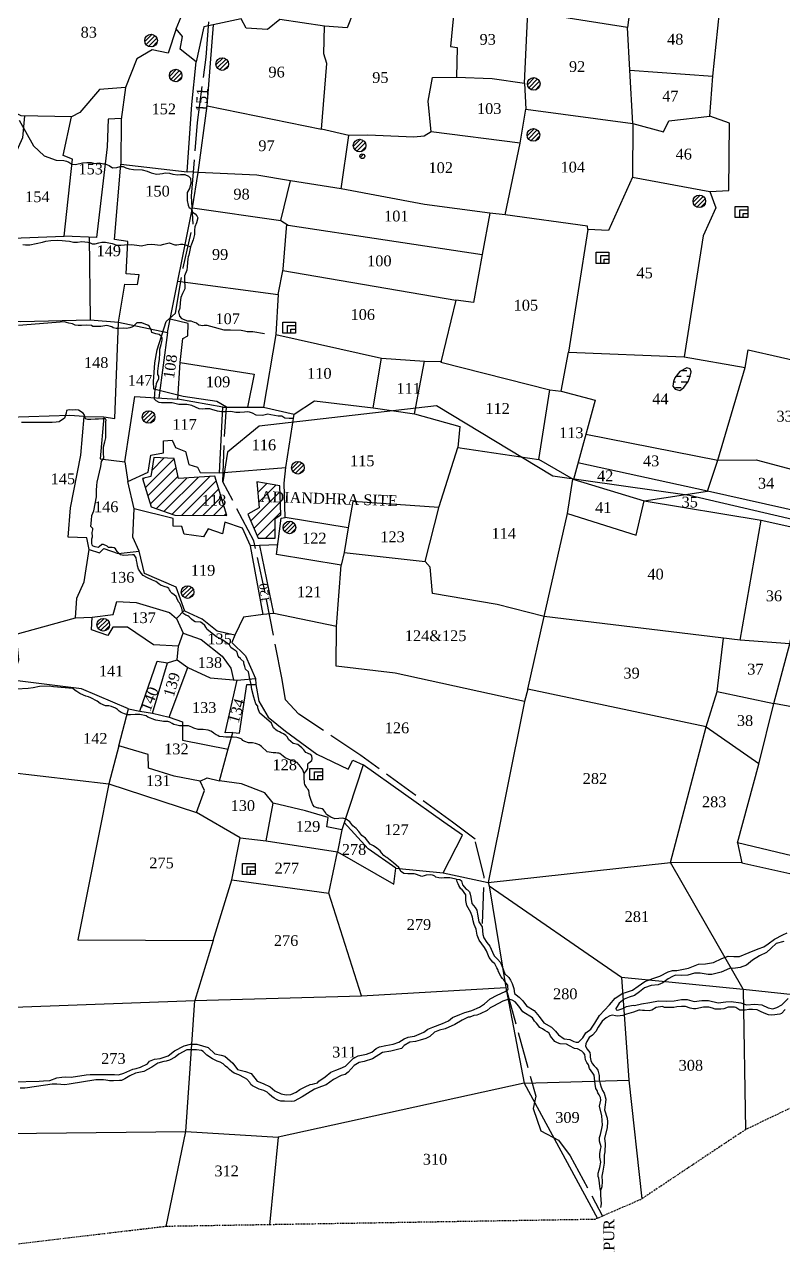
# Model space of a CAD drawing. Header units: millimetres. Extents: x 838 to 3141, y -219 to 909.
# Drawn here: x 2559.2 to 2810.8, y 184.4 to 589 of the extents above; entities that cross this region are included whole.
import ezdxf

# ---------------------------------------------------------------- set-up
doc = ezdxf.new("R2010")
doc.units = ezdxf.units.MM
doc.header["$MEASUREMENT"] = 0
for name, pattern in [('ACAD_ISO02W100', [15, 12, -3]), ('ACAD_ISO07W100', [3, 0, -3]), ('BORDER', [1.75, 0.5, -0.25, 0.5, -0.25, 0, -0.25])]:
    doc.linetypes.add(name, pattern=pattern)
for name, color, linetype in [('CARTTRACK', 30, 'ACAD_ISO02W100'), ('NALA', 4, 'Continuous'), ('ROUND WELL', 5, 'Continuous'), ('SQUAREWELL', 5, 'Continuous'), ('SURVEY_BND', 7, 'Continuous'), ('TEXT', 7, 'Continuous'), ('VILLAGE_AREA', 1, 'Continuous'), ('WATER_BODY', 4, 'Continuous')]:
    doc.layers.add(name, color=color, linetype=linetype)
doc.layers.add('FOOTPATH', color=150, linetype='ACAD_ISO07W100', lineweight=30)
doc.layers.add('VILL_BOUNDARY', color=6, linetype='BORDER', lineweight=30)
doc.styles.get("Standard").update_dxf_attribs({"font": 'TIMES.TTF', "height": 3.574})

msp = doc.modelspace()

# ---------------------------------------------------------------- hatches: boundary and pattern name
at = {"layer": 'ROUND WELL'}
h = msp.add_hatch(dxfattribs=at)
h.set_pattern_fill('ANSI31', color=256, scale=8, style=0)
h.set_pattern_definition([(45, (15.8581, 193.5207), (-0.7071068, 0.7071068), [])])
edge = h.paths.add_edge_path()
edge.add_arc((2601.18, 583.63), 2.09, 0, 360)
h = msp.add_hatch(dxfattribs=at)
h.set_pattern_fill('ANSI31', color=256, scale=8, style=0)
h.set_pattern_definition([(45, (39.4287, 185.7588), (-0.7071068, 0.7071068), [])])
edge = h.paths.add_edge_path()
edge.add_arc((2624.75, 575.87), 2.09, 0, 360)
h = msp.add_hatch(dxfattribs=at)
h.set_pattern_fill('ANSI31', color=256, scale=8, style=0)
h.set_pattern_definition([(45, (24.0038, 181.9735), (-0.7071068, 0.7071068), [])])
edge = h.paths.add_edge_path()
edge.add_arc((2609.33, 572.08), 2.09, 0, 360)
h = msp.add_hatch(dxfattribs=at)
h.set_pattern_fill('ANSI31', color=256, scale=8, style=0)
h.set_pattern_definition([(45, (142.6631, 179.2014), (-0.7071068, 0.7071068), [])])
edge = h.paths.add_edge_path()
edge.add_arc((2727.99, 569.31), 2.09, 0, 360)
h = msp.add_hatch(dxfattribs=at)
h.set_pattern_fill('ANSI31', color=256, scale=8, style=0)
h.set_pattern_definition([(45, (142.5429, 162.2716), (-0.7071068, 0.7071068), [])])
edge = h.paths.add_edge_path()
edge.add_arc((2727.87, 552.38), 2.09, 0, 360)
h = msp.add_hatch(dxfattribs=at)
h.set_pattern_fill('ANSI31', color=256, scale=8, style=0)
h.set_pattern_definition([(45, (84.9341, 158.774), (-0.7071068, 0.7071068), [])])
edge = h.paths.add_edge_path()
edge.add_arc((2670.26, 548.88), 2.09, 0, 360)
at = {"layer": 'ROUND WELL', "linetype": 'ByBlock'}
h = msp.add_hatch(dxfattribs=at)
h.set_pattern_fill('ANSI31', color=256, scale=8, style=0)
h.paths.add_polyline_path([(2671.98, 545.32, 1), (2670.39, 545.32, 1)])
at = {"layer": 'ROUND WELL'}
h = msp.add_hatch(dxfattribs=at)
h.set_pattern_fill('ANSI31', color=256, scale=8, style=0)
h.set_pattern_definition([(45, (197.5394, 140.2807), (-0.7071068, 0.7071068), [])])
edge = h.paths.add_edge_path()
edge.add_arc((2782.86, 530.39), 2.09, 0, 360)
h = msp.add_hatch(dxfattribs=at)
h.set_pattern_fill('ANSI31', color=256, scale=8, style=0)
h.set_pattern_definition([(45, (15.0404, 68.824), (-0.7071068, 0.7071068), [])])
edge = h.paths.add_edge_path()
edge.add_arc((2600.37, 458.93), 2.09, 0, 360)
h = msp.add_hatch(dxfattribs=at)
h.set_pattern_fill('ANSI31', color=256, scale=8, style=0)
h.set_pattern_definition([(45, (64.4965, 52.0054), (-0.7071068, 0.7071068), [])])
edge = h.paths.add_edge_path()
edge.add_arc((2649.82, 442.11), 2.09, 0, 360)
h = msp.add_hatch(dxfattribs=at)
h.set_pattern_fill('ANSI31', color=256, scale=8, style=0)
h.set_pattern_definition([(45, (61.7106, 32.2199), (-0.7071068, 0.7071068), [])])
edge = h.paths.add_edge_path()
edge.add_arc((2647.04, 422.33), 2.09, 0, 360)
h = msp.add_hatch(dxfattribs=at)
h.set_pattern_fill('ANSI31', color=256, scale=8, style=0)
h.set_pattern_definition([(45, (27.9308, 10.8199), (-0.7071068, 0.7071068), [])])
edge = h.paths.add_edge_path()
edge.add_arc((2613.26, 400.93), 2.09, 0, 360)
h = msp.add_hatch(dxfattribs=at)
h.set_pattern_fill('ANSI31', color=256, scale=8, style=0)
edge = h.paths.add_edge_path()
edge.add_arc((2585.33, 390.11), 2.09, 0, 360)
at = {"layer": 'VILLAGE_AREA', "linetype": 'ByBlock'}
h = msp.add_hatch(dxfattribs=at)
h.set_pattern_fill('ANSI31', color=256, scale=20, angle=180, style=0)
h.paths.add_polyline_path([(2649.04, 649.77), (2634.65, 650.72), (2629.44, 646.86), (2625.97, 647.1), (2621.75, 640.56), (2625.79, 635.49), (2632.41, 635.67), (2632.94, 641.29), (2641.3, 641.29), (2641.4, 635.92), (2650.32, 636.16)])
h.paths.add_polyline_path([(2661.17, 639.86), (2655.78, 641.05), (2657.99, 649.74), (2651.28, 649.95), (2652.05, 635.88), (2660.51, 635.2)])
h.paths.add_polyline_path([(2675.66, 642.52), (2668.32, 644.19), (2666.94, 635.43), (2667.28, 634.22), (2677.61, 632.85)])
h.paths.add_polyline_path([(2636.13, 627.58), (2639.72, 626.95), (2641.21, 632.02), (2625.39, 632.19), (2620.09, 620.96), (2612.56, 619.61), (2614.04, 606.2), (2620.15, 599.17), (2623.88, 602.5), (2631.8, 602.58), (2632.72, 608.01), (2629.9, 608.66)])
h.paths.add_polyline_path([(2611.62, 603.75), (2607.92, 617.31), (2596.99, 617.81), (2597.37, 610.2), (2602.8, 606.5), (2604.96, 594.53), (2611.75, 593.36), (2618.23, 590.96), (2615.39, 599.77)])
h.paths.add_polyline_path([(2622.26, 439.28), (2610.3, 438.58), (2608.8, 445.23), (2602.09, 445.48), (2601.09, 439.18), (2598.29, 438.58), (2601.24, 429.2), (2609.1, 426.45), (2626.26, 426.25)])
h.paths.add_polyline_path([(2643.89, 436.16), (2636.27, 437.43), (2637.03, 428.87), (2633.24, 426.79), (2636.66, 418.81), (2642.31, 418.74), (2642.29, 425.25), (2644.23, 426.52)])
h.paths.add_polyline_path([(2617.08, 428.6), (2626.81, 428.6), (2626.81, 434.04), (2617.08, 434.04)], flags=9)
at = {"layer": 'WATER_BODY', "linetype": 'ByBlock'}
h = msp.add_hatch(dxfattribs=at)
h.set_pattern_fill('DASH', color=256, scale=15, style=0)
h.paths.add_polyline_path([(2779.86, 472.44), (2780.17, 473.86), (2779.8, 474.9), (2778.69, 475.21), (2776.34, 474.04), (2774.74, 471.95), (2774.25, 470.65), (2774.06, 469.18), (2774.86, 468.19), (2776.34, 467.76), (2777.76, 468.75), (2779.12, 470.65)])

# ---------------------------------------------------------------- linework, layer by layer
at = {"layer": 'CARTTRACK'}
for points in [[(2710.95, 291.1), (2711.52, 306.54), (2708.52, 319.11), (2701.08, 324.69), (2670.74, 346.74), (2650.11, 360.51), (2645.68, 365.22), (2644.67, 371.94), (2638.96, 400.69), (2635.2, 417.94), (2624.92, 437.49), (2625.61, 454.13), (2626.2, 462.24), (2622.96, 464.03), (2611.81, 465.74), (2602.14, 468.17), (2602.02, 470.57), (2602.41, 476.92), (2603.21, 481.15), (2606.2, 490.54), (2609.27, 493.33), (2611.82, 508.33), (2615.1, 522.86), (2614.63, 532.14), (2616.51, 556.55), (2619.48, 578.18), (2620.35, 589.88)], [(2718.8, 269.46), (2728.68, 233.9), (2727.82, 229.82), (2730.33, 222.37), (2736.14, 219.34), (2740.06, 214.1), (2750.81, 194.18)]]:
    msp.add_lwpolyline(points, dxfattribs=at)
at = {"layer": 'FOOTPATH', "linetype": 'ByBlock'}
msp.add_lwpolyline([(2890.99, 410.73), (2868.29, 412), (2856.57, 412), (2842.44, 417.89), (2818.97, 423.73), (2779.6, 432.87), (2734.3, 439.29), (2695.79, 462.68), (2637.01, 455.89), (2626.55, 447.24), (2624.92, 437.49)], dxfattribs=at)
at = {"layer": 'NALA', "linetype": 'ByBlock'}
for points in [[(2557.52, 557.25), (2562.17, 548.8), (2565.73, 545.44), (2569.72, 544.05), (2572.27, 543.87), (2573.11, 543.71), (2573.91, 543.39), (2574.96, 542.65), (2576.16, 542.62), (2578.51, 543.14), (2579.89, 543.22), (2581.34, 543.21), (2582.44, 542.95), (2584.03, 543.09), (2585.36, 542.83), (2585.65, 542.76), (2585.91, 542.73), (2586.18, 542.71), (2587.26, 542.25), (2588.36, 541.54), (2589.87, 541.57), (2590.96, 541.9), (2591.97, 541.91), (2592.82, 541.45), (2593.89, 541.11), (2595.4, 540.96), (2598.21, 540.78), (2599.88, 540.42), (2601.22, 539.81), (2602.98, 539.43), (2604.03, 539.53), (2604.95, 539.63), (2605.87, 539.86), (2607.29, 539.77), (2608.44, 539.37), (2610.08, 539.19), (2610.98, 539.26), (2612.42, 539.23), (2613.6, 538.75), (2614.28, 538.11), (2614.33, 536.49), (2613.91, 534.67), (2613.18, 533.28), (2613.18, 530.69), (2613.49, 529.07), (2613.75, 528.28), (2614.37, 528.09), (2614.8, 527.02), (2615.25, 526.62), (2615.81, 526.25), (2616.34, 525.59), (2616.62, 524.88), (2616.24, 523.31), (2615.65, 521.91), (2615.62, 520.83), (2615.61, 519.41), (2615.12, 517.62), (2614.59, 516.21), (2614.23, 515.34), (2613.72, 512.57), (2613.46, 512), (2613.34, 511.35), (2613.2, 510.17), (2613.1, 508.64), (2613.02, 507.58), (2612.28, 505.67), (2612.21, 503.85), (2612.33, 502.36), (2612.38, 501.37), (2611.54, 499.84), (2610.99, 498.56), (2610.78, 496.86), (2610.74, 494.95), (2610.28, 493.75), (2610.55, 492.34), (2611.29, 491.53), (2613.24, 490.82), (2614.38, 490.79), (2615.49, 490.39), (2616.24, 490.1), (2617.06, 489.45), (2618.29, 489.23), (2618.78, 489.38), (2619.61, 489.38), (2620.89, 488.98), (2625.33, 487.83), (2627.53, 487.8), (2631.07, 487.68), (2632.1, 487.5), (2633.02, 487.27), (2634.04, 487.29), (2634.88, 487.23), (2638.73, 486.6)], [(2558.66, 516.04), (2559.59, 516.01), (2561, 515.98), (2565.23, 516.89), (2566.36, 517.22), (2567.93, 517.36), (2570.3, 517.55), (2571.67, 517.39), (2572.86, 517.3), (2574.18, 517.22), (2575.42, 516.81), (2576.83, 516.84), (2578.23, 517.11), (2580.24, 516.81), (2580.82, 516.73), (2581.61, 516.31), (2582.63, 516.31), (2583.9, 516.67), (2584.84, 516.81), (2586.05, 516.83), (2588.34, 516.37), (2589.88, 515.87), (2591.12, 515.82), (2592.41, 515.98), (2594.7, 516.04), (2596.49, 515.84), (2598, 515.6), (2599.93, 516.06), (2601.39, 516.15), (2602.47, 516.06), (2604.15, 515.84), (2605.44, 516.17), (2607.12, 516.59), (2609.02, 516.01), (2609.7, 515.96), (2610.43, 516.07), (2610.94, 516.19), (2611.67, 516.16), (2612.11, 516.1), (2613.29, 515.77), (2614.23, 515.34)], [(2648.38, 458.43), (2646.91, 458.43), (2645.55, 458.56), (2644.55, 459.21), (2643.29, 459.21), (2640.9, 459.6), (2639.89, 459.86), (2638.07, 459.46), (2635.95, 459.57), (2634.82, 460.15), (2633.76, 460.55), (2633.18, 460.67), (2632.1, 460.56), (2630.57, 460.46), (2629.31, 460.42), (2627.56, 460.76), (2626.19, 460.69), (2624.53, 460.64), (2623.16, 460.89), (2621.3, 461.43), (2620.67, 461.68), (2619.9, 461.68), (2619.1, 461.61), (2618.26, 461.56), (2617.09, 461.65), (2614.69, 462.73), (2612.99, 463.11), (2612, 463.07), (2610.41, 463.11), (2609.06, 463.4), (2608.2, 463.65), (2605.14, 463.6), (2604.58, 463.63), (2603.9, 463.78), (2602.84, 464.33), (2602.33, 464.86), (2602.41, 466.75), (2602.54, 468.07), (2602.87, 469.15), (2603, 470.06), (2603.7, 471.74), (2603.72, 472.48), (2603.38, 473.06), (2603.38, 474.07), (2603.56, 474.95), (2603.74, 476.78), (2603.95, 477.98), (2604.04, 480.16), (2604.12, 481.36), (2604.57, 483), (2604.8, 483.81), (2604.82, 484.53), (2604.82, 485.1), (2604.64, 485.64), (2603.88, 486.25), (2602.77, 486.45), (2601.38, 486.94), (2601.27, 487.49), (2600.64, 488.96), (2600.1, 489.32), (2599.41, 489.54), (2598.1, 490.1), (2596.48, 490.15), (2595.25, 488.96), (2594.82, 488.68), (2594.17, 488.53), (2593.09, 488.3), (2592.14, 488.32), (2590.54, 488.26), (2589.66, 488.26), (2588.65, 488.5), (2588.2, 488.8), (2586.47, 489.29), (2584.51, 488.96), (2582.68, 488.87), (2581.91, 488.96), (2581.42, 489.2), (2579.83, 489.32), (2578.15, 489.24), (2577.51, 489.24), (2576.99, 489.23), (2576.03, 489.36), (2575.19, 489.79), (2573.88, 490.07), (2573.12, 490.25), (2572.49, 490.44), (2557.27, 489.21)], [(2641.06, 357.54), (2637.93, 360.22), (2637.26, 360.84), (2636.82, 361.86), (2636.56, 362.57), (2636.51, 363.1), (2635.93, 363.85), (2635.22, 366.11), (2634.56, 368.68), (2634.37, 370.25), (2633.86, 372.15), (2633.45, 374.45), (2632.5, 375.37), (2632.4, 375.82), (2632.28, 376.32), (2632.05, 376.95), (2631.91, 377.45), (2631.87, 377.84), (2630.97, 378.68), (2630.77, 378.92), (2630.37, 379.3), (2630.09, 379.67), (2629.88, 380.06), (2629.66, 381.07), (2629.37, 381.36), (2628.35, 382.02), (2627.62, 382.61), (2627.18, 383.41), (2624.66, 385.2), (2622.82, 386.08), (2621.86, 386.86), (2619.76, 388.48), (2619.32, 389.3), (2618.97, 389.86), (2618.11, 390.64), (2617.59, 390.94), (2615.83, 391.07), (2615.29, 391.41), (2614.61, 391.97), (2613.82, 392.75), (2613.41, 393.04), (2612.75, 393.31), (2612.38, 393.48), (2612.05, 393.75), (2611.67, 394.02), (2611.52, 395.03), (2611.33, 395.63), (2611.18, 396.09), (2610.95, 396.66), (2610.8, 396.94), (2610.57, 397.32), (2610.31, 397.66), (2609.7, 398.86), (2609.47, 399.46), (2608.81, 399.99), (2608.05, 400.56), (2607.75, 400.93), (2607.55, 401.29), (2607.31, 401.69), (2607.1, 402.08), (2606.6, 402.45), (2605.51, 402.76), (2604.95, 402.95), (2604.33, 403.2), (2603.73, 403.61), (2602.74, 404.48), (2601.66, 404.92), (2600, 405.65), (2598.61, 406.38), (2597.87, 407.24), (2596.97, 408.55), (2596.66, 409.65), (2596.61, 410.48), (2596.37, 411.43), (2596.2, 412.27), (2595.55, 413.3), (2595, 413.32), (2592.12, 413.09), (2591.06, 413.24), (2589.98, 414.39), (2589.41, 415.23), (2589, 415.59), (2588.34, 415.69), (2587.12, 415.73), (2586.59, 416.19), (2585.4, 416.7), (2584.83, 416.66), (2584.02, 415.95), (2583.66, 415.68), (2582.6, 415.88), (2581.99, 416.15), (2581.64, 416.46), (2581.5, 417.1), (2581.58, 418.55), (2581.75, 419.26), (2581.66, 420.69), (2581.89, 421.54), (2581.85, 422.02), (2581.59, 422.28), (2581.19, 422.68), (2581.4, 424.8), (2581.6, 426.32), (2582.18, 427.87), (2583.05, 432.53), (2583.15, 434.54), (2583.25, 436.25), (2583.36, 437.31), (2584.48, 442.54), (2584.72, 444.24), (2585.53, 445.32), (2585.39, 447.11), (2585.39, 449), (2585.85, 450.69), (2586.18, 452.02), (2586.2, 453.58), (2586.18, 456.2), (2586.24, 457.31), (2586.29, 457.92), (2586.09, 458.29), (2585.15, 458.29), (2583.78, 458.2), (2582.67, 458.16), (2581.19, 458.07), (2580.23, 458.07), (2579.43, 458.29), (2579.06, 459.75), (2578.65, 460.25), (2577.1, 461.21), (2576.07, 461.26), (2575.2, 461.17), (2574.01, 461.28), (2573.19, 461.08), (2573.02, 460.23), (2572.5, 458.56), (2570.7, 457.36), (2569.74, 457.23), (2568.43, 457.1), (2567.01, 457.08), (2565.08, 457.08), (2558.28, 457.13)], [(2651.91, 340.86), (2651.32, 342.21), (2650.86, 342.86), (2650.64, 343.19), (2649.58, 344.45), (2648.04, 345), (2647.36, 345.22), (2645.58, 346.05), (2645, 346.54), (2643.86, 347.42), (2643.51, 347.55), (2643.07, 347.55), (2642.54, 347.66), (2641.64, 347.71), (2639.68, 348.04), (2639.17, 348.41), (2638.2, 349.27), (2637.74, 349.78), (2637.36, 350.11), (2637.01, 350.26), (2636.48, 350.51), (2635.76, 350.79), (2634.79, 351.01), (2634.18, 351.01), (2633.47, 351.01), (2632.26, 351.42), (2631.64, 351.76), (2631.26, 352.16), (2630.66, 352.37), (2630.38, 352.52), (2630.05, 352.61), (2629.65, 352.75), (2628.34, 352.82), (2627.81, 352.87), (2627.06, 352.87), (2626.59, 352.89), (2625.97, 352.89), (2625.11, 352.92), (2623.75, 353.11), (2623.32, 353.37), (2622.8, 353.67), (2622.06, 354.1), (2621.89, 354.29), (2620.97, 354.87), (2620.08, 355.13), (2618.49, 355.39), (2616.76, 355.39), (2615.37, 355.79), (2614.7, 356.15), (2614.18, 356.41), (2613.54, 356.65), (2612.84, 356.65), (2612.13, 356.64), (2611.57, 356.64), (2610.59, 356.64), (2609.76, 356.78), (2608.75, 357.02), (2608.22, 357.37), (2607.39, 357.8), (2606.7, 358.06), (2605.99, 358.06), (2605.25, 358.06), (2604.8, 358.13), (2602.81, 358.47), (2602.38, 358.59), (2600.16, 359.47), (2599.5, 359.89), (2597.5, 360.39), (2595.96, 360.39), (2594.31, 360.23), (2593.37, 360.23), (2592.42, 360.54), (2591.25, 361.01), (2590.63, 361.49), (2590.09, 362.01), (2589.44, 362.41), (2588.08, 363.06), (2587.15, 363.29), (2586.03, 363.29), (2584.32, 363.99), (2583.28, 364.75), (2581.2, 365.86), (2580.48, 366.17), (2579.58, 366.49), (2578.79, 366.74), (2577.53, 367.31), (2576.59, 367.93), (2576.08, 368.31), (2575.28, 369.02), (2568.84, 369.51), (2567.38, 369.8), (2564.21, 369.66), (2562.11, 369.22), (2560.46, 368.93), (2556.61, 368.73)], [(2555.36, 238.71), (2564.07, 238.84), (2565.54, 238.94), (2567.65, 239.14), (2569.98, 240.03), (2571.56, 240.21), (2572.77, 240.26), (2574.65, 240.16), (2579.63, 240.99), (2581, 241.09), (2582.42, 241.07), (2583.51, 241.04), (2584.55, 241.04), (2585.87, 241.04), (2587.14, 241.04), (2589.1, 241.04), (2590.44, 240.99), (2592.12, 241.58), (2595.17, 242.85), (2596.23, 243.03), (2597.66, 243.53), (2599.94, 244.61), (2600.71, 245.51), (2602.3, 246.15), (2604.15, 246.37), (2606.81, 247.23), (2608.91, 248.9), (2612.17, 250.61), (2614.28, 251.13), (2616.34, 251.13), (2620.11, 250.06), (2622.29, 247.95), (2624.43, 247.44), (2625.64, 247.18), (2628.25, 244.87), (2629.84, 242.77), (2632.46, 242.04), (2634.39, 241.39), (2636.32, 238.86), (2638.34, 238.09), (2640.66, 236.98), (2642.18, 235.71), (2644.32, 234.64), (2646, 234.34), (2647.5, 234.42), (2649.22, 235.2), (2650.5, 236.14), (2652.26, 237.04), (2653.88, 237.8), (2654.66, 237.91), (2655.39, 238.08), (2656.29, 238.35), (2656.82, 238.87), (2658.89, 240.3), (2660.79, 241.81), (2661.29, 242.12), (2662.44, 242.5), (2663.82, 243.02), (2665.62, 243.8), (2668.17, 246.44), (2669.83, 247.31), (2672.51, 247.87), (2674.36, 248.52), (2675.8, 249.65), (2676.85, 250.25), (2678.97, 250.7), (2681.44, 251.11), (2683.26, 251.79), (2685.01, 252.85), (2686.34, 253.51), (2687.71, 253.63), (2688.51, 253.77), (2690.02, 254.45), (2691.53, 255.13), (2692.87, 256.1), (2694.54, 256.76), (2697.77, 257.98), (2699.76, 258.92), (2701.04, 260), (2703.46, 260.98), (2705.19, 261.58), (2706.32, 262), (2707.44, 262.24), (2709.99, 263.41), (2711.68, 264.48), (2713.57, 266.15), (2715.91, 267.41), (2718.52, 268.6), (2718.96, 268.88), (2719.43, 269.16), (2719.46, 269.44), (2719.43, 269.87), (2719.4, 270.67), (2718.78, 271.44), (2718.48, 271.83), (2718.02, 272.41), (2717.67, 272.93), (2717.14, 273.43), (2716.31, 275.08), (2716.08, 275.87), (2715.77, 276.44), (2715.06, 277.72), (2714.42, 278.35), (2713.26, 279.87), (2712.32, 282.11), (2711.64, 283.19), (2709.91, 285.57), (2709.22, 287.25), (2708.87, 289.27), (2708.27, 290.78), (2707.96, 292.03), (2707.66, 293.2), (2707.19, 294.77), (2705.84, 297.13), (2705.52, 298.69), (2705.5, 300.6), (2704.13, 302.47), (2703.85, 302.65), (2703.17, 303.7), (2702.89, 304.28), (2702.66, 304.87), (2702.54, 305.53), (2702.32, 305.77), (2701.7, 305.93), (2700.15, 306.21), (2698.34, 306.29), (2697.47, 306.13), (2696.51, 306.23), (2695.58, 306.45), (2695.16, 306.77), (2694.8, 306.97), (2694.48, 307.09), (2693.89, 307.19), (2692.39, 307.09), (2691.64, 306.89), (2690.92, 306.67), (2689.09, 307.31), (2688.83, 307.47), (2688.39, 307.53), (2686.83, 307.57), (2686.27, 307.55), (2684.9, 307.63), (2684.44, 308.05), (2683.96, 308.36), (2683.8, 308.62), (2683.56, 309.1), (2683.25, 309.68), (2681.55, 311.23), (2679.3, 312.97), (2678.86, 313.25), (2678.28, 313.69), (2677.49, 314.48), (2677.11, 315.16), (2675.97, 316.11), (2674.85, 316.86), (2674.27, 317.17), (2673.74, 317.45), (2673.02, 318.41), (2672.28, 319.44), (2671.03, 320.32), (2670.03, 321.55), (2669.11, 322.62), (2668.06, 323.49), (2667, 324.78), (2665.83, 325.7), (2664.67, 325.98), (2662.1, 325.82), (2660.76, 326.4), (2659.33, 327.19), (2658.95, 327.91), (2658.28, 328.74), (2657.86, 329.06), (2657.36, 329.22), (2656.82, 329.38), (2656.6, 329.38), (2655.36, 329.75), (2654.82, 330.48), (2654.5, 331.28), (2654.21, 331.86), (2654.03, 332.53), (2653.65, 333.57), (2653.45, 335.18), (2653.19, 335.56), (2652.95, 335.9), (2652.67, 336.25), (2652.45, 336.61), (2652.13, 337.15), (2652.06, 337.59), (2652.06, 338.03), (2651.87, 339.03), (2651.87, 339.95), (2651.91, 340.86), (2652.45, 341.44), (2653.15, 342.47), (2653.15, 343.37), (2653.13, 344.03), (2653.41, 344.34), (2654.42, 345.14), (2654.58, 345.72), (2654.46, 346.64), (2654.08, 347.14), (2653.45, 347.38), (2652.97, 347.54), (2652.47, 347.82), (2651.83, 348.63), (2651.1, 349.29), (2649.78, 350.38), (2648.23, 350.76), (2646.73, 352.03), (2646.36, 352.86), (2645.86, 353.4), (2645.06, 353.98), (2644.31, 354.25), (2643.77, 354.65), (2642.95, 354.99), (2642.53, 355.27), (2642.18, 355.57), (2641.78, 355.94), (2641.3, 356.94), (2641.06, 357.54)], [(2702.32, 305.77), (2703.52, 305.72), (2704.03, 305.22), (2704.34, 303.89), (2705.58, 302.53), (2706, 302.26), (2706.74, 301.57), (2706.88, 300.79), (2707.14, 299.86), (2707.48, 297.76), (2708.56, 296.43), (2709.16, 295.55), (2709.4, 294.26), (2709.77, 291.72), (2710.87, 290.02), (2711.14, 287.48), (2711.47, 286.41), (2712.43, 284.84), (2713.47, 283.64), (2714.29, 281.65), (2714.92, 280.43), (2715.92, 279.28), (2716.97, 278.23), (2717.84, 276.01), (2718.42, 274.42), (2719.68, 273.19), (2720.24, 272.38), (2720.86, 271.23), (2721.4, 269.56), (2721.59, 267.95), (2723.17, 266.7), (2724.41, 265.51), (2725.57, 263.8), (2728.16, 262.31), (2729.73, 260.3), (2731.3, 258.26), (2733.9, 256.77), (2735.14, 255.47), (2736.22, 254.26), (2738.04, 252.88), (2739.93, 252.65), (2741.32, 252.02), (2742.01, 251.85), (2742.81, 251.76), (2743.13, 252.09), (2744.26, 253.28), (2745.22, 254.85), (2746.87, 256.06), (2748.28, 258.15), (2749.75, 260.65), (2751.4, 262.37), (2753.13, 264.12), (2754.92, 266.35), (2757.56, 268.02), (2758.41, 268.31), (2760.73, 269.05), (2762.62, 270.36), (2764.77, 271.91), (2767.44, 272.91), (2769.82, 273.71), (2772.5, 275.11), (2773.95, 275.55), (2775.45, 275.57), (2776.48, 275.76), (2779.27, 276.37), (2782.53, 277.69), (2784.95, 277.74), (2787.5, 278.2), (2790.35, 279.55), (2792.45, 280.27), (2794.28, 280.18), (2796.22, 280.18), (2799.4, 281.51), (2802.34, 282.75), (2804.21, 283.44), (2805.71, 284.39), (2807.72, 285.92), (2810.48, 287.34), (2811.92, 287.97)], [(2810.83, 285.11), (2808.28, 284.46), (2806.63, 282.99), (2805.07, 281.52), (2802.81, 280.35), (2800.43, 278.92), (2798.52, 277.36), (2796.4, 276.58), (2794.79, 276.28), (2792.88, 276.19), (2790.11, 275.02), (2786.96, 274.22), (2785.75, 274.26), (2783.14, 274.65), (2781.24, 274.65), (2779.03, 274.05), (2776.86, 273.92), (2774.91, 273.96), (2773.91, 273.57), (2772.48, 272.83), (2770.79, 271.41), (2769.18, 270.84), (2766.84, 270.58), (2764.72, 269.85), (2763.07, 268.46), (2761.42, 267.21), (2759.6, 266.69), (2757.95, 266.08), (2756.26, 264.74), (2755.66, 263.57), (2755.22, 262.92), (2755.27, 262.49), (2755.83, 262.36), (2757.56, 262.92), (2758.74, 263.65), (2760.9, 264.04), (2761.34, 264), (2763.68, 264.52), (2766.5, 264.91), (2769.27, 265.51), (2772.05, 265.43), (2774.52, 265.47), (2776.9, 265.9), (2778.77, 265.99), (2781.11, 265.3), (2783.71, 265.64), (2785.92, 265.56), (2789.08, 264.82), (2791.68, 265.17), (2793.42, 265.3), (2796.58, 264.78), (2798.49, 264.17), (2801.27, 264.39), (2803.56, 264.17), (2805.65, 263.13), (2807.23, 262.79), (2808.49, 263.27), (2810.18, 264.22), (2812.26, 266.25)], [(2750.05, 202.62), (2749.83, 203.96), (2749.76, 205.18), (2749.66, 205.92), (2749.54, 206.76), (2749.34, 207.31), (2749.31, 207.69), (2749.37, 208.4), (2749.63, 209.49), (2749.92, 210.3), (2750.24, 212), (2749.89, 213.72), (2749.89, 214.85), (2750.12, 216.26), (2750.37, 217.13), (2749.79, 218.96), (2749.79, 220.21), (2750.15, 221.21), (2750.57, 223.24), (2750.76, 224.3), (2750.57, 227.35), (2749.76, 230.6), (2750.21, 232.59), (2750.05, 233.42), (2749.66, 234.36), (2749.25, 235.06), (2748.96, 235.74), (2748.6, 236.45), (2748.31, 237.86), (2747.99, 240.85), (2747.54, 241.56), (2747.02, 242.33), (2746.48, 243.07), (2746.18, 244.29), (2746.18, 244.29), (2745.54, 245.09), (2745.09, 245.96), (2744.89, 247.73), (2744.44, 248.28), (2743.93, 248.82), (2742.48, 249.56), (2741.51, 249.66), (2739.87, 250.59), (2738.84, 251.11), (2736.72, 251.2), (2735.91, 251.59), (2734.98, 252.04), (2733.59, 253.78), (2733.1, 254.8), (2732.46, 255.22), (2731.62, 255.7), (2730.85, 256.21), (2729.98, 256.7), (2728.85, 258.05), (2728.24, 258.76), (2727.53, 259.85), (2726.69, 260.43), (2725.28, 261.27), (2724.34, 261.84), (2723.09, 263.68), (2721.85, 265.11), (2720.79, 265.72), (2719.76, 266.01), (2717.73, 265.4), (2714.66, 263.78), (2713.5, 263.17), (2712.57, 262.33), (2710.25, 261.14), (2709.15, 260.72), (2708.12, 260.68), (2706.83, 260.11), (2706.25, 260.04), (2704.25, 259.11), (2701.87, 257.63), (2698.62, 256.24), (2696.78, 255.83), (2695.14, 255.15), (2693.59, 253.63), (2692.2, 253.05), (2690.37, 252.47), (2688.79, 252.05), (2686.92, 251.83), (2685.08, 250.69), (2684.21, 249.69), (2683.27, 249.53), (2680.6, 248.85), (2677.86, 248.37), (2674.51, 246.31), (2671.74, 245.38), (2670.13, 245.09), (2668.48, 244.09), (2666.44, 241.86), (2665.54, 241.09), (2664.19, 240.8), (2661.68, 239.45), (2659.17, 237.71), (2657.65, 237.1), (2655.29, 236.23), (2652.98, 234.81), (2651.24, 233.69), (2648.63, 232.27), (2647.69, 232.11), (2645.34, 232.2), (2644.18, 232.2), (2643.37, 232.49), (2642.79, 232.82), (2641.99, 233.2), (2641.18, 233.78), (2640.34, 234.62), (2639.6, 235.2), (2638.57, 235.81), (2637.05, 236.26), (2634.76, 237.36), (2634.28, 237.81), (2633.89, 238.48), (2632.86, 239.51), (2632.19, 239.96), (2630.29, 240.96), (2628.73, 241.48), (2627.9, 242.1), (2627.16, 242.77), (2626.58, 243.29), (2625.8, 243.9), (2625.03, 244.57), (2624.1, 245.15), (2623.13, 245.54), (2622.39, 245.86), (2621.49, 246.31), (2619.64, 247.51), (2619, 248.15), (2618.45, 248.73), (2617.84, 249.02), (2616.23, 249.28), (2614.58, 249.29), (2613.07, 249.28), (2610.4, 247.86), (2609.18, 246.8), (2607.32, 245.86), (2606.23, 245.45), (2605.36, 245.41), (2603.46, 244.87), (2601.43, 243.51), (2598.82, 242.13), (2595.99, 241.52), (2594.12, 240.62), (2592.51, 239.61), (2591.38, 239.13), (2590.67, 239.1), (2588.71, 239.03), (2587.35, 239.03), (2586.81, 239.06), (2586.23, 239.19), (2585.39, 239.32), (2583.8, 239.29), (2582.83, 239.35), (2574.01, 237.84), (2572.57, 237.7), (2569.96, 237.92), (2568.44, 237.84), (2560.24, 236.68), (2559.38, 236.61), (2557.75, 236.57)], [(2811.3, 262.67), (2810.04, 261.35), (2809.5, 261.12), (2808.67, 260.96), (2807.9, 260.81), (2806.71, 260.74), (2805.8, 260.85), (2804.3, 261.41), (2803.1, 261.98), (2802.04, 262.5), (2800.43, 262.57), (2799.25, 262.57), (2798.04, 262.45), (2796.94, 262.45), (2796.32, 262.43), (2794.92, 263.26), (2794.47, 263.4), (2793.66, 263.4), (2792.42, 263.4), (2790.93, 262.88), (2790.01, 262.77), (2788.14, 262.68), (2787.24, 263.06), (2785.98, 263.35), (2785.35, 263.37), (2784.21, 263.39), (2781.66, 262.83), (2780.89, 262.83), (2779.83, 263.1), (2778.26, 263.62), (2777.59, 263.64), (2776.98, 263.64), (2775.42, 263.51), (2774.39, 263.32), (2772.08, 263.28), (2771.34, 263.33), (2770.68, 263.57), (2768.5, 263.24), (2767.06, 262.42), (2766.18, 262.2), (2764.72, 262.32), (2764.04, 262.34), (2763.28, 262.39), (2762.81, 262.45), (2761.03, 261.77), (2758.71, 261.07), (2757.54, 260.63), (2755.7, 260.44), (2755.06, 260.58), (2754.09, 260.78), (2753.2, 260.54), (2752.02, 259.86), (2750.68, 258.72), (2750.23, 258.08), (2749.33, 256.77), (2748.59, 255.28), (2747.5, 254.17), (2746.33, 253.31), (2745.63, 252), (2745.19, 251.22), (2745.09, 250.43), (2745.71, 249.44), (2746.56, 248.34), (2746.7, 247.49), (2746.63, 246.79), (2746.92, 245.73), (2747.3, 244.72), (2748, 244), (2748.68, 243.34), (2749.22, 242.51), (2749.67, 240.73), (2749.67, 239.27), (2750.01, 237.99), (2750.28, 236.93), (2750.77, 235.81), (2751.32, 234.9), (2751.85, 232.88), (2751.74, 231.91), (2751.65, 231.03), (2751.47, 229.38), (2752.26, 226.63), (2752.38, 225.38), (2752.28, 223.55), (2751.47, 219.88), (2751.67, 218.19), (2751.49, 215.48), (2751.27, 214.37), (2751.27, 211.7), (2750.93, 209.01), (2750.59, 207.36), (2750.65, 205.69), (2750.57, 203.85), (2750.05, 202.62), (2750.15, 201.11), (2750.37, 198.25), (2750.05, 197.06)]]:
    msp.add_lwpolyline(points, dxfattribs=at)
at = {"layer": 'ROUND WELL'}
for centre in [(2601.18, 583.63), (2624.75, 575.87), (2609.33, 572.08), (2727.99, 569.31), (2727.87, 552.38), (2670.26, 548.88), (2782.86, 530.39), (2600.37, 458.93), (2649.82, 442.11), (2647.04, 422.33), (2613.26, 400.93), (2585.33, 390.11)]:
    msp.add_circle(centre, 2.09, dxfattribs=at)
at = {"layer": 'ROUND WELL', "linetype": 'ByBlock'}
msp.add_circle((2671.18, 545.32), 0.795, dxfattribs=at)
at = {"layer": 'SQUAREWELL'}
for points in [[(2794.69, 528.67), (2798.91, 528.67), (2798.91, 524.99), (2794.69, 524.99)], [(2796.24, 527.56), (2798.91, 527.56), (2798.91, 524.99), (2796.24, 524.99)], [(2797.36, 526.34), (2798.91, 526.34), (2798.91, 524.99), (2797.36, 524.99)], [(2748.65, 513.51), (2752.87, 513.51), (2752.87, 509.82), (2748.65, 509.82)], [(2750.2, 512.39), (2752.87, 512.39), (2752.87, 509.82), (2750.2, 509.82)], [(2751.32, 511.18), (2752.87, 511.18), (2752.87, 509.82), (2751.32, 509.82)], [(2644.86, 490.4), (2649.08, 490.4), (2649.08, 486.71), (2644.86, 486.71)], [(2646.41, 489.28), (2649.08, 489.28), (2649.08, 486.71), (2646.41, 486.71)], [(2647.53, 488.07), (2649.08, 488.07), (2649.08, 486.71), (2647.53, 486.71)], [(2653.77, 342.45), (2657.99, 342.45), (2657.99, 338.76), (2653.77, 338.76)], [(2655.32, 341.33), (2657.99, 341.33), (2657.99, 338.76), (2655.32, 338.76)], [(2656.44, 340.12), (2657.99, 340.12), (2657.99, 338.76), (2656.44, 338.76)], [(2631.46, 311.01), (2635.68, 311.01), (2635.68, 307.33), (2631.46, 307.33)], [(2633.01, 309.9), (2635.68, 309.9), (2635.68, 307.33), (2633.01, 307.33)], [(2634.13, 308.68), (2635.68, 308.68), (2635.68, 307.33), (2634.13, 307.33)]]:
    msp.add_lwpolyline(points, close=True, dxfattribs=at)
at = {"layer": 'SURVEY_BND'}
for points in [[(2631.08, 590.82), (2618.7, 588.19), (2616.14, 576.58), (2610.82, 580.83), (2611.62, 585.04), (2609.46, 587.53), (2611.18, 591.52), (2603.54, 593.93), (2603.25, 596.23), (2595.25, 599.43), (2595.83, 602.29), (2600.04, 601.43), (2601.23, 606.02), (2593.11, 608.97), (2588.33, 613.97), (2583.83, 616.55), (2587.19, 632.99), (2591.56, 655.71), (2597.89, 672.64)], [(2592.66, 568.15), (2584.13, 567.49), (2577.56, 559.8), (2574.81, 558.42), (2558.14, 558.76), (2541.94, 566.38), (2558.38, 596.41), (2571.52, 598.51), (2572.14, 610.97)], [(2703.26, 605.91), (2701.23, 590.82), (2700.42, 581.7), (2702.57, 581.37), (2702.36, 571.58), (2714.23, 571.09), (2724.95, 569.59), (2726.05, 593.13)], [(2760.32, 597.35), (2759.1, 588.01), (2726.05, 593.13), (2718.97, 595.03), (2716.93, 597.92), (2708.93, 598.9), (2708.15, 606.33)], [(2673.07, 593.91), (2669.83, 594.47), (2668.29, 593.2), (2666.2, 587.91), (2658.7, 588.43), (2643.84, 590.58), (2639.81, 587.3), (2632.71, 587.71), (2631.08, 590.82)], [(2759.86, 573.88), (2787.33, 571.86), (2789.49, 593.04)], [(2609.46, 587.53), (2606.83, 579.47), (2601.55, 580.62), (2596.45, 577.64), (2592.66, 568.15), (2591.31, 557.53), (2591.12, 542.68), (2613.1, 540.18)], [(2619.8, 562.01), (2621.87, 588.86)], [(2693.98, 553.45), (2691.65, 552.02), (2688.21, 551.6), (2673.04, 552.27), (2666.68, 552.24), (2657.67, 554.25), (2659.38, 576.05), (2658.46, 579.23), (2658.7, 588.43)], [(2724.95, 569.59), (2725.36, 560.9), (2760.87, 556.16), (2759.86, 573.88), (2759.1, 588.01)], [(2616.75, 539.9), (2613.1, 540.18), (2614.68, 562.45), (2616.14, 576.58)], [(2723.5, 549.61), (2693.98, 553.45), (2693.03, 563.59), (2694.41, 571.45), (2702.36, 571.58)], [(2760.87, 556.16), (2771, 553.47), (2772.8, 557.03), (2786.36, 558.62), (2787.33, 571.86)], [(2559.28, 558.74), (2558.53, 551.46), (2554.17, 541.65), (2552.35, 518.08), (2572.35, 518.82), (2575.16, 544.39), (2572.01, 545.6), (2574.81, 558.42)], [(2664.17, 534.53), (2647.37, 537.2), (2636.18, 539.03), (2616.75, 539.9), (2619.8, 562.01), (2657.67, 554.25)], [(2760.66, 538.36), (2752.73, 520.68), (2745.9, 521.08), (2745.77, 522.2), (2718.53, 525.91), (2723.5, 549.61), (2725.36, 560.9)], [(2760.87, 556.16), (2760.66, 538.36), (2786.28, 533.66), (2792.66, 534.01), (2792.84, 556.3), (2786.36, 558.62)], [(2591.35, 557.81), (2586.95, 557.58), (2586.64, 548.45), (2583.11, 518.46), (2572.35, 518.82)], [(2713.38, 526.52), (2691.75, 529.38), (2664.17, 534.53), (2666.68, 552.24)], [(2580.66, 518.54), (2580.97, 491.17), (2590.41, 490.32), (2592.49, 502.91), (2596.73, 502.84), (2597.28, 506.05), (2592.9, 506.32), (2593.45, 517.05), (2589.01, 517.75), (2591.12, 542.68)], [(2590.41, 490.32), (2606.66, 486.9), (2614.86, 528.2), (2616.75, 539.9)], [(2614.86, 528.2), (2644.2, 524.08), (2647.37, 537.2)], [(2786.28, 533.66), (2788.27, 528.23), (2784.1, 518.91), (2777.83, 478.83), (2798.07, 475.32), (2799.09, 481.14), (2831.16, 473.93)], [(2718.53, 525.91), (2713.38, 526.52), (2710.84, 512.76), (2707.98, 496.91), (2702.21, 497.59), (2697.2, 477.1), (2733.31, 467.98), (2737.08, 467.47), (2739.5, 480.39)], [(2610.03, 503.9), (2643.31, 499.52), (2644.93, 507.96), (2646.14, 522.78)], [(2644.2, 524.08), (2646.58, 522.48), (2710.84, 512.76)], [(2745.9, 521.08), (2739.5, 480.39), (2777.83, 478.83)], [(2548.2, 517.74), (2546.18, 491.3), (2557.93, 490.58), (2580.97, 491.17)], [(2644.84, 507.51), (2702.21, 497.59)], [(2643.31, 499.52), (2642.56, 486.32), (2677.55, 478.46), (2691.79, 477.38), (2697.57, 477.29)], [(2585.56, 459.02), (2589.12, 458.47), (2590.41, 490.32)], [(2624.93, 462.24), (2610.02, 464.85), (2610.79, 477.02), (2611.67, 484.95), (2613.35, 485.79), (2613.43, 489.93), (2607.54, 491.33)], [(2606.66, 486.9), (2603.8, 465.26)], [(2642.56, 486.32), (2638.42, 462.19), (2648.6, 459.83), (2655.38, 464.29), (2674.79, 461.98), (2677.55, 478.46)], [(2610.79, 477.02), (2635.3, 473.09), (2633.15, 462.21)], [(2674.79, 461.98), (2688.47, 460.02), (2691.79, 477.38)], [(2745.24, 453.29), (2788.98, 444.67), (2798.07, 475.32)], [(2788.98, 444.67), (2801.64, 444.7), (2818.68, 440.23), (2825.98, 451.09), (2831.16, 473.93)], [(2592.51, 444.06), (2595.81, 465.77), (2610.02, 464.85)], [(2688.47, 460.02), (2703.44, 455.79), (2702.81, 448.78), (2729.7, 444.83), (2733.31, 467.98)], [(2737.08, 467.47), (2748.32, 464.56), (2741.11, 438.2), (2729.7, 444.83)], [(2623.86, 440.48), (2624.93, 462.24), (2638.42, 462.19)], [(2579.06, 459.11), (2574.16, 459.48), (2553.94, 458.75), (2552.35, 422.79), (2553.68, 421.42), (2551.63, 417.59), (2543.36, 413.56), (2546.38, 411.14), (2547.6, 402.68), (2548.94, 391.13), (2555.66, 386.76)], [(2580.68, 415.07), (2579.94, 418.95), (2573.76, 419.09), (2574.46, 428.88), (2577.89, 446.31), (2579.06, 459.11), (2585.56, 459.02), (2584.3, 445.05), (2592.51, 444.06), (2593.47, 437.56)], [(2696.57, 428.92), (2668.06, 430.98), (2666.48, 422.16), (2645.62, 425.65), (2645.33, 436.99), (2645.79, 442.16), (2648.6, 459.83)], [(2643.19, 416.62), (2634.16, 416.2), (2631.51, 422.06), (2625.62, 424.1), (2624.9, 420.18), (2620.13, 421.87), (2618.58, 419.2), (2612.1, 420.07), (2611.39, 422.63), (2608.53, 422.79), (2608.5, 425.35), (2595.57, 428.53), (2593.47, 437.56), (2600.23, 440.71), (2601.1, 446.29), (2605.3, 447.02), (2605.33, 451.03), (2608.17, 451.3), (2609.24, 448.79), (2612.59, 447.51), (2613.74, 443.21), (2616.52, 442.28), (2617.44, 440.56), (2623.86, 440.48), (2645.79, 442.16)], [(2731.47, 392.82), (2715.85, 396.78), (2694.47, 400.41), (2693.68, 409.23), (2691.98, 411.01), (2696.68, 429.32), (2702.81, 448.78)], [(2785.57, 434.38), (2742.62, 443.72)], [(2818.68, 440.23), (2817.58, 427.16), (2785.57, 434.38), (2788.98, 444.67)], [(2739.13, 426.92), (2740.94, 438.29)], [(2740.94, 438.29), (2764.59, 431.12), (2785.57, 434.38)], [(2796.34, 384.98), (2731.47, 392.82), (2739.13, 426.92), (2761.94, 419.74), (2764.59, 431.12)], [(2764.59, 431.12), (2803.34, 424.73), (2816.78, 421.81), (2817.58, 427.16)], [(2638.28, 393.52), (2631.76, 392.57), (2628.97, 386.65), (2623.13, 387.93), (2618.1, 391.91), (2612.42, 394.58), (2609.45, 402.5), (2599.04, 407.12), (2597.24, 414.44), (2595.13, 419.11), (2595.57, 428.53)], [(2665.19, 414.09), (2664.13, 409.88), (2642.77, 413.41), (2644.34, 425.36), (2645.62, 425.65)], [(2666.48, 422.16), (2665.19, 414.09), (2691.98, 411.01)], [(2812.81, 383.8), (2796.34, 384.98), (2803.34, 424.73)], [(2860.28, 354.16), (2807.49, 363.98), (2812.81, 383.8), (2815.55, 397.25), (2816.78, 421.81), (2869.87, 410.92)], [(2576.12, 392.44), (2576.54, 398.91), (2579.04, 404.28), (2580.68, 415.07), (2584.07, 413.92), (2585.5, 415.35), (2590.3, 413.76), (2597.24, 414.44)], [(2641.87, 393.83), (2638.28, 393.52), (2634.16, 416.2)], [(2662.57, 389.53), (2641.87, 393.83), (2637.25, 416.34)], [(2725.98, 368.74), (2724.91, 364.72), (2682.05, 374.01), (2662.46, 376.33), (2662.57, 389.53), (2664.13, 409.88)], [(2610.25, 383.01), (2602, 383.43), (2593.42, 389.29), (2588.52, 389.34), (2586.9, 386.58), (2581.45, 388.4), (2581.69, 392.58), (2588.64, 393.54), (2589.88, 397.77), (2596.21, 397.44), (2607.34, 394.15), (2609.58, 392.2), (2611.79, 387.35)], [(2593.74, 362.29), (2578.1, 368.9), (2555.19, 371.7), (2557.34, 378.49), (2556.86, 384.12), (2555.66, 386.76), (2576.12, 392.44), (2581.69, 392.58)], [(2609.58, 392.2), (2612.3, 394.9)], [(2785.15, 356.32), (2725.98, 368.74), (2731.47, 392.82)], [(2609.82, 378.49), (2610.25, 383.01), (2611.79, 387.35), (2617.83, 385.25), (2624.7, 379.64), (2627.65, 375.72), (2628.51, 371.83)], [(2628.97, 386.65), (2627.94, 384.19), (2632.45, 379.82), (2635.76, 372.34)], [(2788.73, 367.93), (2790.82, 385.64)], [(2597.44, 361.47), (2603.23, 378.06), (2606.6, 377.5)], [(2601.7, 360.82), (2606.6, 377.5), (2609.82, 378.49), (2613.33, 375.96)], [(2607.14, 359.51), (2613.33, 375.96), (2620.77, 372.46), (2629.66, 371.73)], [(2628.23, 354.4), (2625.76, 354.24), (2629.66, 371.73), (2635.76, 372.34), (2635.89, 370.25)], [(2664.39, 322.18), (2659.44, 323.18), (2659.88, 326.2), (2652.32, 328.47), (2641.64, 331.01), (2638.92, 334.46), (2631.19, 337.41), (2623.85, 338.36), (2626.72, 348.95), (2628.23, 354.4), (2630.47, 354.16), (2632.86, 370.25), (2635.89, 370.25), (2636.84, 364.75), (2639.94, 359.44), (2645.68, 354.84), (2656.1, 347.23), (2666.47, 342.27), (2667.99, 345.26), (2671.45, 343.64)], [(2724.91, 364.72), (2712.89, 304.68), (2773.35, 311.37)], [(2785.15, 356.32), (2788.73, 367.93), (2807.49, 363.98)], [(2617.45, 338.3), (2608.83, 339.98), (2600.37, 342.63), (2600.19, 347.13), (2590.54, 349.99), (2593.74, 362.29), (2597.44, 361.47), (2601.7, 360.82), (2607.14, 359.51), (2611.58, 357.96), (2611.54, 351.86), (2626.7, 348.87)], [(2853.14, 304.09), (2795.45, 317.81), (2802.55, 343.92), (2807.49, 363.98)], [(2796.96, 311.18), (2773.35, 311.37), (2785.15, 356.32), (2802.62, 344.18)], [(2590.54, 349.99), (2587.18, 337.37), (2616.23, 327.94)], [(2537.59, 262.78), (2543.45, 320.82), (2553, 341.39), (2587.18, 337.37), (2576.92, 285.66), (2621.79, 285.48), (2615.71, 265.61)], [(2671.45, 343.64), (2664.39, 322.18), (2662.91, 314.83)], [(2697.99, 307.93), (2704.43, 320.41), (2698.15, 324.7), (2671.45, 343.64), (2671.45, 343.64)], [(2630.7, 319.45), (2616.23, 327.94), (2618.93, 335.18), (2617.45, 338.3), (2619.8, 339.37), (2623.85, 338.36)], [(2639.31, 318.53), (2641.64, 331.01)], [(2682.33, 309.48), (2673.12, 315.82), (2665.19, 324.6)], [(2627.99, 305.61), (2630.7, 319.45), (2639.31, 318.53), (2662.91, 314.83)], [(2795.45, 317.81), (2796.96, 311.18), (2824.74, 304.98), (2853.81, 294.67), (2887.7, 281.41)], [(2670.87, 267.18), (2660.05, 301.2), (2662.91, 314.83), (2681.59, 304.17), (2682.33, 309.48), (2697.99, 307.93), (2712.89, 304.68), (2713.2, 303.63)], [(2713.2, 303.63), (2757.08, 273.34), (2797.36, 269.31), (2773.35, 311.37)], [(2621.79, 285.48), (2627.99, 305.61), (2660.05, 301.2)], [(2713.2, 303.63), (2718.71, 269.93), (2724.83, 238.2), (2759.51, 239.17)], [(2797.36, 269.31), (2840.93, 264.72), (2853.81, 294.67)], [(2757.08, 273.34), (2759.51, 239.17), (2763.75, 199.88)], [(2612.7, 222.23), (2615.71, 265.61), (2670.87, 267.18), (2718.71, 269.93)], [(2797.36, 269.31), (2798.1, 222.77)], [(2513.6, 221.1), (2537.59, 262.78), (2615.71, 265.61)], [(2724.83, 238.2), (2643.29, 220.36), (2640.42, 191.18)], [(2724.83, 238.2), (2749.08, 193.42)], [(2505.63, 184.43), (2513.6, 221.1), (2612.7, 222.23)], [(2606.21, 190.74), (2612.7, 222.23), (2643.29, 220.36)]]:
    msp.add_lwpolyline(points, dxfattribs=at)
at = {"layer": 'VILL_BOUNDARY'}
msp.add_lwpolyline([(2840.59, 243.25), (2798.1, 222.77), (2763.32, 199.6), (2748.29, 193.08), (2640.75, 191.31), (2606.21, 190.74), (2553.03, 184.43), (2505.63, 184.43), (2452.36, 188.97), (2404.96, 185.41), (2381.85, 185.61), (2354, 187.19), (2317.69, 188.18), (2292.21, 191.33), (2274.63, 220.54), (2235.32, 226.26), (2169.23, 230.7), (2096.15, 233.66)], dxfattribs=at)
at = {"layer": 'VILLAGE_AREA'}
for points in [[(2601.24, 429.2), (2609.1, 426.45), (2626.26, 426.25), (2622.26, 439.28), (2610.3, 438.58), (2608.8, 445.23), (2602.09, 445.48), (2601.09, 439.18), (2598.29, 438.58), (2601.24, 429.2)], [(2636.66, 418.81), (2642.31, 418.74), (2642.29, 425.25), (2644.23, 426.52), (2643.89, 436.16), (2636.27, 437.43), (2637.03, 428.87), (2633.24, 426.79), (2636.66, 418.81)]]:
    msp.add_lwpolyline(points, dxfattribs=at)
at = {"layer": 'WATER_BODY', "linetype": 'ByBlock'}
msp.add_lwpolyline([(2778.69, 475.21), (2776.34, 474.04), (2774.74, 471.95), (2774.25, 470.65), (2774.06, 469.18), (2774.86, 468.19), (2776.34, 467.76), (2777.76, 468.75), (2779.12, 470.65), (2779.86, 472.44), (2780.17, 473.86), (2779.8, 474.9)], close=True, dxfattribs=at)

# ---------------------------------------------------------------- texts
at = {"layer": 'SURVEY_BND'}
for s, p in [('83', (2577.84, 584.63)), ('93', (2710.03, 582.26)), ('48', (2772.17, 582.32)), ('96', (2640.07, 571.43)), ('92', (2739.65, 573.24)), ('95', (2674.46, 569.62)), ('47', (2770.55, 563.46)), ('152', (2601.35, 559.21)), ('103', (2709.18, 559.33)), ('97', (2636.73, 547.03)), ('46', (2774.99, 544.25)), ('153', (2577.11, 539.31)), ('102', (2693.12, 539.76)), ('104', (2736.88, 539.95)), ('150', (2599.28, 531.99)), ('98', (2628.46, 531)), ('154', (2559.45, 530.12)), ('101', (2678.41, 523.73)), ('149', (2583.11, 512.21)), ('99', (2621.35, 511.01)), ('100', (2672.78, 508.86)), ('45', (2762.03, 504.89)), ('105', (2721.33, 494.2)), ('106', (2667.29, 491.1)), ('107', (2622.52, 489.7)), ('148', (2578.94, 475.17)), ('110', (2652.9, 471.6)), ('147', (2593.47, 469.3)), ('109', (2619.33, 468.79)), ('111', (2682.5, 466.64)), ('44', (2767.26, 463.17)), ('112', (2711.96, 459.97)), ('117', (2608.23, 454.69)), ('33', (2808.43, 457.42)), ('113', (2736.38, 451.93)), ('116', (2634.53, 447.91)), ('115', (2667.11, 442.62)), ('43', (2764.19, 442.6)), ('42', (2748.97, 437.65)), ('145', (2567.89, 436.66)), ('34', (2802.29, 435.19)), ('118', (2617.99, 429.57)), ('146', (2582.27, 427.4)), ('41', (2748.33, 427.15)), ('35', (2776.98, 428.97)), ('123', (2677.15, 417.45)), ('114', (2714, 418.58)), ('122', (2651.23, 417.01)), ('119', (2614.36, 406.35)), ('40', (2765.65, 405.08)), ('136', (2587.56, 404.03)), ('121', (2649.51, 399.19)), ('36', (2804.88, 397.88)), ('137', (2594.68, 390.65)), ('135', (2619.83, 383.62)), ('124&125', (2685.28, 384.68)), ('141', (2583.89, 372.99)), ('138', (2616.62, 375.77)), ('37', (2798.74, 373.61)), ('39', (2757.7, 372.3)), ('133', (2614.74, 360.88)), ('38', (2795.3, 356.56)), ('126', (2678.62, 354.15)), ('142', (2578.64, 350.65)), ('132', (2605.53, 347.17)), ('128', (2641.43, 341.91)), ('131', (2599.52, 336.65)), ('282', (2744.21, 337.36)), ('130', (2627.53, 328.39)), ('283', (2783.72, 329.63)), ('129', (2649.15, 321.51)), ('127', (2678.45, 320.4)), ('278', (2664.39, 313.86)), ('275', (2600.59, 309.38)), ('277', (2642.11, 307.68)), ('279', (2685.9, 289)), ('281', (2758.11, 291.61)), ('276', (2641.87, 283.67)), ('280', (2734.38, 266.02)), ('273', (2584.64, 244.61)), ('311', (2661.19, 246.74)), ('308', (2776, 242.34)), ('309', (2735.11, 225.08)), ('310', (2691.22, 211.22)), ('312', (2622.18, 207.34))]:
    msp.add_text(s, height=3.574, dxfattribs=at).set_placement(p)
for s, height, rotation, p in [('151', 3.574, 86.8802, (2619.51, 559.88)), ('108', 3.574, 81.8628, (2608.74, 471.38)), ('120', 2.8, 97.3745, (2640.49, 397.71)), ('139', 3.574, 73.4606, (2608.6, 365.87)), ('140', 3.574, 68.4422, (2600.82, 361.08)), ('134', 3.574, 74.1608, (2630.11, 357.2))]:
    msp.add_text(s, height=height, rotation=rotation, dxfattribs=at).set_placement(p)
at = {"layer": 'TEXT'}
for s, rotation, p in [('ADIANDHRA SITE', 358.2124, (2637.43, 430.82)), ('RAPUR', 90.3319, (2754.75, 175.18))]:
    msp.add_text(s, height=3.574, rotation=rotation, dxfattribs=at).set_placement(p)

doc.saveas('drawing.dxf')
